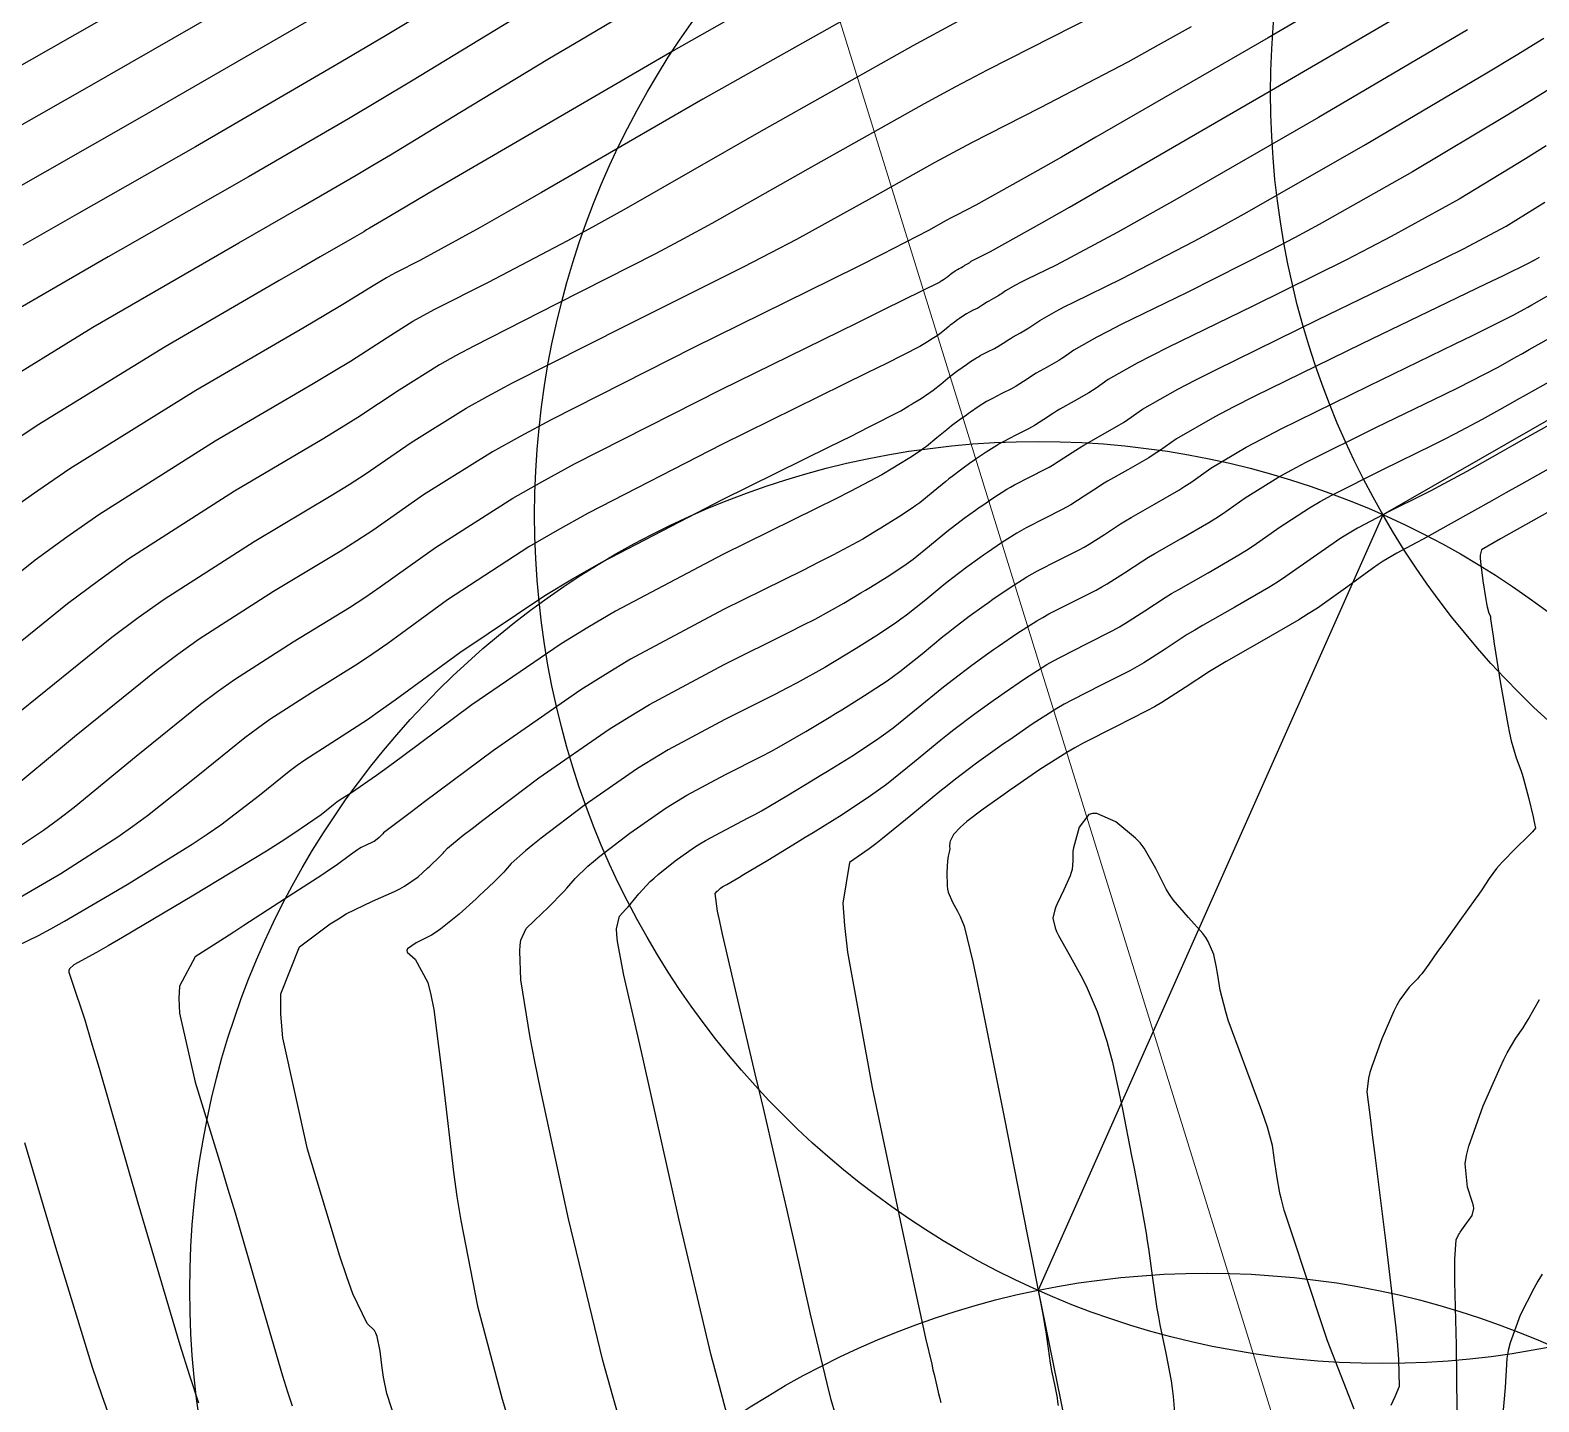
# Model space of a CAD drawing. Header units: metres. Extents: x 837117 to 838477, y 1189012 to 1191015.
# Drawn here: x 837608.5 to 837660.1, y 1190160.4 to 1190207.3 of the extents above; entities that cross this region are included whole.
import ezdxf

# ---------------------------------------------------------------- set-up
doc = ezdxf.new("R2010")
doc.units = ezdxf.units.M
doc.header["$LTSCALE"] = 0.3
for name, color, linetype in [('CIRCULOS', 60, 'Continuous'), ('COTAS 10', 1, 'Continuous'), ('COTAS INT', 252, 'Continuous'), ('LINEA_DE_CEROS', 61, 'Continuous')]:
    doc.layers.add(name, color=color, linetype=linetype)
doc.layers.add('Linea_Tendencia', color=51, linetype='Continuous', lineweight=20)

msp = doc.modelspace()

# ---------------------------------------------------------------- linework, layer by layer
at = {"layer": 'CIRCULOS'}
for centre in [(837679.945, 1190205.145), (837654.786, 1190190.722), (837642.999, 1190164.226), (837648.79, 1190135.81)]:
    msp.add_circle(centre, 29, dxfattribs=at)
at = {"layer": 'COTAS 10'}
for points, elevation in [([(837606.125, 1190204.889), (837611.641, 1190208.025)], 1670), ([(837607.128, 1190194.948), (837610.684, 1190197.131), (837614.134, 1190199.128), (837614.94, 1190199.593), (837615.68, 1190200.019), (837617.815, 1190201.24), (837619.686, 1190202.325), (837620.26, 1190202.666), (837620.859, 1190203.025), (837623.226, 1190204.466), (837626.297, 1190206.321), (837627.339, 1190206.94), (837628.465, 1190207.605)], 1680), ([(837607.95, 1190183.804), (837611.331, 1190186.538), (837612.233, 1190187.208), (837613.119, 1190187.841), (837616.196, 1190189.813), (837618.833, 1190191.382), (837619.442, 1190191.761), (837619.998, 1190192.115), (837621.57, 1190193.193), (837623.441, 1190194.364), (837624.185, 1190194.777), (837625.028, 1190195.229), (837628.89, 1190197.183), (837632.921, 1190199.196), (837633.871, 1190199.685), (837634.749, 1190200.145), (837637.319, 1190201.558), (837639.479, 1190202.772), (837640.099, 1190203.106), (837640.727, 1190203.439), (837643.075, 1190204.634), (837646.074, 1190206.204), (837647.113, 1190206.775), (837648.242, 1190207.404)], 1690), ([(837660.698, 1190205.402), (837659.855, 1190204.875), (837658.998, 1190204.348), (837655.79, 1190202.441), (837652.604, 1190200.646), (837651.761, 1190200.19), (837650.934, 1190199.753), (837648.093, 1190198.321), (837645.838, 1190197.219), (837645.382, 1190196.989), (837644.999, 1190196.792), (837644.223, 1190196.352), (837643.901, 1190196.125), (837643.804, 1190196.062), (837643.703, 1190195.999), (837643.31, 1190195.771), (837642.932, 1190195.557), (837642.841, 1190195.503), (837642.755, 1190195.451), (837642.496, 1190195.281), (837642.248, 1190195.122), (837642.17, 1190195.077), (837642.087, 1190195.031), (837641.755, 1190194.863), (837641.412, 1190194.69), (837641.324, 1190194.641), (837641.238, 1190194.591), (837640.952, 1190194.41), (837640.689, 1190194.229), (837640.619, 1190194.179), (837640.549, 1190194.13), (837640.304, 1190193.956), (837640.042, 1190193.757), (837639.961, 1190193.693), (837639.876, 1190193.625), (837639.539, 1190193.347), (837639.177, 1190193.058), (837639.076, 1190192.983), (837638.975, 1190192.911), (837638.609, 1190192.668), (837638.238, 1190192.439), (837638.032, 1190192.313), (837637.655, 1190192.084), (837636.592, 1190191.528), (837636.056, 1190191.259), (837635.414, 1190190.939), (837632.225, 1190189.368), (837628.552, 1190187.424), (837627.605, 1190186.87), (837626.69, 1190186.309), (837623.639, 1190184.224), (837621.274, 1190182.468), (837620.791, 1190182.115), (837620.382, 1190181.819), (837619.524, 1190181.228), (837619.139, 1190180.981), (837619.028, 1190180.902), (837618.915, 1190180.818), (837618.492, 1190180.476), (837617.56, 1190179.828), (837617.126, 1190179.551), (837616.615, 1190179.233), (837614.137, 1190177.73), (837611.698, 1190176.282), (837611.212, 1190175.998), (837610.809, 1190175.764), (837610.037, 1190175.342), (837609.881, 1190175.206), (837609.866, 1190175.153), (837609.863, 1190175.093), (837609.953, 1190174.822), (837610.405, 1190173.463), (837610.63, 1190172.718), (837610.898, 1190171.813), (837612.227, 1190167.21), (837613.659, 1190162.368), (837613.993, 1190161.312), (837614.299, 1190160.379)], 1700), ([(837632.372, 1190159.964), (837632.102, 1190160.945), (837631.822, 1190162.015), (837630.729, 1190166.619), (837629.735, 1190171.058), (837629.517, 1190172.024), (837629.325, 1190172.875), (837628.839, 1190174.998), (837628.62, 1190176.144), (837628.595, 1190176.38), (837628.586, 1190176.58), (837628.684, 1190177.007), (837628.908, 1190177.244), (837628.978, 1190177.323), (837629.053, 1190177.409), (837629.351, 1190177.772), (837629.737, 1190178.19), (837629.867, 1190178.312), (837630.006, 1190178.436), (837630.59, 1190178.904), (837631.251, 1190179.362), (837631.439, 1190179.48), (837631.63, 1190179.594), (837632.335, 1190179.972), (837633.09, 1190180.363), (837633.312, 1190180.484), (837633.539, 1190180.611), (837634.407, 1190181.12), (837635.305, 1190181.666), (837635.552, 1190181.817), (837635.798, 1190181.968), (837636.682, 1190182.512), (837637.556, 1190183.092), (837637.797, 1190183.265), (837638.038, 1190183.443), (837638.902, 1190184.133), (837639.705, 1190184.796), (837639.907, 1190184.958), (837640.1, 1190185.111), (837640.726, 1190185.584), (837641.309, 1190186.001), (837641.475, 1190186.118), (837641.644, 1190186.236), (837642.27, 1190186.668), (837642.954, 1190187.1), (837643.158, 1190187.218), (837643.369, 1190187.334), (837644.185, 1190187.748), (837644.978, 1190188.149), (837645.175, 1190188.258), (837645.362, 1190188.365), (837645.954, 1190188.745), (837646.572, 1190189.151), (837646.775, 1190189.275), (837646.992, 1190189.404), (837647.893, 1190189.914), (837648.831, 1190190.457), (837649.072, 1190190.607), (837649.304, 1190190.757), (837650.072, 1190191.299), (837651.192, 1190191.998), (837651.646, 1190192.246), (837652.162, 1190192.519), (837654.543, 1190193.704), (837656.88, 1190194.837), (837657.368, 1190195.077), (837657.787, 1190195.285), (837658.725, 1190195.769), (837659.339, 1190196.114), (837659.553, 1190196.234), (837659.786, 1190196.365), (837660.789, 1190196.928)], 1710), ([(837657.324, 1190160.139), (837657.304, 1190162.356), (837657.242, 1190164.51), (837657.237, 1190164.936), (837657.237, 1190165.288), (837657.284, 1190165.946), (837657.373, 1190166.12), (837657.4, 1190166.167), (837657.428, 1190166.213), (837657.537, 1190166.377), (837657.654, 1190166.536), (837657.687, 1190166.58), (837657.72, 1190166.623), (837657.84, 1190166.776), (837657.889, 1190167.018), (837657.876, 1190167.117), (837657.852, 1190167.23), (837657.673, 1190167.751), (837657.601, 1190168.55), (837657.645, 1190168.837), (837657.718, 1190169.152), (837658.21, 1190170.531), (837658.791, 1190171.837), (837658.919, 1190172.107), (837659.034, 1190172.338), (837659.328, 1190172.842), (837659.574, 1190173.195), (837659.658, 1190173.33), (837659.749, 1190173.481), (837660.134, 1190174.164)], 1720)]:
    msp.add_lwpolyline(points, dxfattribs=dict(at, elevation=elevation))
at = {"layer": 'COTAS INT'}
for points, elevation in [([(837656.9, 1190210.547), (837650.863, 1190207.023), (837644.976, 1190203.621), (837643.794, 1190202.944), (837642.807, 1190202.38), (837640.863, 1190201.3), (837640.204, 1190200.965), (837640.028, 1190200.872), (837639.854, 1190200.778), (837639.248, 1190200.437), (837637.66, 1190199.616), (837636.868, 1190199.22), (837635.922, 1190198.75), (837631.232, 1190196.441), (837626.353, 1190193.972), (837625.288, 1190193.401), (837624.348, 1190192.879), (837621.984, 1190191.399), (837620.253, 1190190.186), (837619.712, 1190189.832), (837619.143, 1190189.47), (837616.862, 1190188.096), (837614.323, 1190186.469), (837613.592, 1190185.947), (837612.848, 1190185.394), (837610.058, 1190183.138), (837607.542, 1190181.038)], 1692), ([(837637.732, 1190210.658), (837630.549, 1190206.591), (837624.512, 1190203.08), (837623.323, 1190202.387), (837622.344, 1190201.815), (837620.549, 1190200.76), (837620.146, 1190200.515), (837620.044, 1190200.454), (837619.947, 1190200.396), (837619.628, 1190200.211), (837618.46, 1190199.536), (837617.826, 1190199.169), (837617.058, 1190198.724), (837613.162, 1190196.466), (837608.782, 1190193.776), (837607.708, 1190193.059)], 1682), ([(837649.34, 1190210.029), (837641.251, 1190205.913), (837640.17, 1190205.341), (837639.104, 1190204.767), (837635.391, 1190202.679), (837631.838, 1190200.674), (837630.875, 1190200.151), (837629.921, 1190199.643), (837626.547, 1190197.926), (837623.703, 1190196.486), (837623.082, 1190196.154), (837622.534, 1190195.849), (837621.157, 1190194.986), (837619.743, 1190194.045), (837619.172, 1190193.69), (837618.523, 1190193.295), (837615.531, 1190191.53), (837611.915, 1190189.213), (837610.874, 1190188.469), (837609.814, 1190187.681), (837605.841, 1190184.469)], 1688), ([(837617.663, 1190209.44), (837610.562, 1190205.355), (837604.563, 1190201.951)], 1672), ([(837607.313, 1190178.826), (837608.994, 1190179.944), (837609.509, 1190180.325), (837610.046, 1190180.735), (837612.167, 1190182.473), (837614.365, 1190184.25), (837614.951, 1190184.685), (837615.527, 1190185.097), (837617.527, 1190186.379), (837619.452, 1190187.557), (837619.981, 1190187.902), (837620.509, 1190188.256), (837622.398, 1190189.605), (837625.037, 1190191.287), (837626.037, 1190191.852), (837627.154, 1190192.458), (837632.159, 1190195.005), (837636.809, 1190197.285), (837637.702, 1190197.723), (837638.423, 1190198.078), (837639.604, 1190198.662), (837639.667, 1190198.701), (837639.685, 1190198.712), (837639.702, 1190198.722), (837639.765, 1190198.761), (837639.827, 1190198.802), (837639.844, 1190198.814), (837639.861, 1190198.827), (837639.922, 1190198.876), (837639.979, 1190198.923), (837640.007, 1190198.945), (837640.051, 1190198.979), (837640.093, 1190199.008), (837640.105, 1190199.016), (837640.116, 1190199.025), (837640.161, 1190199.055), (837640.209, 1190199.086), (837640.224, 1190199.094), (837640.239, 1190199.103), (837640.296, 1190199.132), (837640.353, 1190199.16), (837640.367, 1190199.168), (837640.38, 1190199.176), (837640.422, 1190199.203), (837640.466, 1190199.231), (837640.48, 1190199.24), (837640.495, 1190199.249), (837640.559, 1190199.285), (837640.626, 1190199.324), (837640.643, 1190199.335), (837640.659, 1190199.345), (837640.714, 1190199.384), (837640.845, 1190199.458), (837640.909, 1190199.491), (837640.986, 1190199.53), (837641.367, 1190199.716), (837643.122, 1190200.697), (837644.065, 1190201.237), (837645.206, 1190201.893), (837650.978, 1190205.23), (837657.011, 1190208.758)], 1694), ([(837638.355, 1190208.756), (837631.533, 1190204.922), (837626.016, 1190201.731), (837624.882, 1190201.083), (837623.919, 1190200.536), (837621.862, 1190199.41), (837621.053, 1190199.001), (837620.877, 1190198.906), (837620.721, 1190198.819), (837620.329, 1190198.574), (837619.232, 1190197.903), (837618.632, 1190197.549), (837617.903, 1190197.121), (837614.2, 1190194.964), (837609.903, 1190192.295), (837608.8, 1190191.543), (837607.734, 1190190.786)], 1684), ([(837625.904, 1190208.172), (837621.572, 1190205.535), (837620.476, 1190204.879), (837619.425, 1190204.255), (837616.002, 1190202.269), (837612.901, 1190200.502), (837612.053, 1190200.016), (837611.21, 1190199.532), (837608.205, 1190197.797)], 1678), ([(837607.343, 1190201.468), (837612.375, 1190204.326), (837618.59, 1190207.921)], 1674), ([(837622.285, 1190208.045), (837620.692, 1190207.091), (837619.164, 1190206.184), (837614.189, 1190203.297), (837610.122, 1190200.985), (837609.167, 1190200.44), (837608.287, 1190199.936)], 1676), ([(837604.865, 1190186.105), (837608.717, 1190189.184), (837609.798, 1190189.973), (837610.885, 1190190.733), (837614.865, 1190193.247), (837618.213, 1190195.208), (837618.902, 1190195.619), (837619.488, 1190195.974), (837620.743, 1190196.78), (837621.627, 1190197.334), (837621.98, 1190197.53), (837622.378, 1190197.743), (837624.205, 1190198.668), (837626.92, 1190200.09), (837627.879, 1190200.617), (837628.927, 1190201.203), (837633.462, 1190203.8), (837638.73, 1190206.761), (837640.24, 1190207.576)], 1686), ([(837657.674, 1190207.288), (837652.582, 1190204.3), (837647.672, 1190201.477), (837646.63, 1190200.888), (837645.726, 1190200.382), (837643.609, 1190199.251), (837642.604, 1190198.76), (837642.4, 1190198.657), (837642.229, 1190198.569), (837641.883, 1190198.373), (837641.74, 1190198.272), (837641.696, 1190198.244), (837641.651, 1190198.216), (837641.476, 1190198.114), (837641.307, 1190198.019), (837641.267, 1190197.995), (837641.229, 1190197.971), (837641.113, 1190197.895), (837641.003, 1190197.824), (837640.968, 1190197.804), (837640.931, 1190197.784), (837640.782, 1190197.709), (837640.63, 1190197.632), (837640.552, 1190197.588), (837640.425, 1190197.507), (837640.307, 1190197.426), (837640.245, 1190197.382), (837640.136, 1190197.304), (837640.019, 1190197.216), (837639.983, 1190197.187), (837639.945, 1190197.157), (837639.795, 1190197.033), (837639.633, 1190196.904), (837639.543, 1190196.838), (837639.379, 1190196.73), (837639.214, 1190196.628), (837639.122, 1190196.572), (837638.954, 1190196.47), (837637.813, 1190195.895), (837637.153, 1190195.568), (837636.344, 1190195.17), (837632.181, 1190193.126), (837627.62, 1190190.78), (837626.56, 1190190.191), (837625.588, 1190189.628), (837622.812, 1190187.812), (837620.764, 1190186.327), (837620.251, 1190185.973), (837619.762, 1190185.644), (837618.193, 1190184.662), (837616.731, 1190183.725), (837616.31, 1190183.424), (837615.882, 1190183.106), (837614.275, 1190181.807), (837612.551, 1190180.433), (837612.048, 1190180.067), (837611.534, 1190179.707), (837609.588, 1190178.46), (837607.852, 1190177.447)], 1696), ([(837607.763, 1190175.833), (837608.826, 1190176.35), (837609.243, 1190176.577), (837609.715, 1190176.841), (837611.862, 1190178.095), (837614.075, 1190179.47), (837614.587, 1190179.809), (837615.055, 1190180.13), (837616.384, 1190181.141), (837617.399, 1190181.962), (837617.669, 1190182.163), (837617.935, 1190182.353), (837618.859, 1190182.945), (837620.072, 1190183.731), (837620.521, 1190184.044), (837621.019, 1190184.398), (837623.226, 1190186.018), (837626.139, 1190187.968), (837627.083, 1190188.531), (837628.086, 1190189.102), (837632.203, 1190191.247), (837635.879, 1190193.054), (837636.604, 1190193.414), (837637.202, 1190193.711), (837638.304, 1190194.277), (837638.577, 1190194.442), (837638.652, 1190194.488), (837638.726, 1190194.534), (837638.994, 1190194.699), (837639.259, 1190194.874), (837639.332, 1190194.927), (837639.405, 1190194.981), (837639.667, 1190195.19), (837639.91, 1190195.391), (837639.972, 1190195.44), (837640.03, 1190195.487), (837640.22, 1190195.63), (837640.397, 1190195.756), (837640.447, 1190195.792), (837640.498, 1190195.828), (837640.688, 1190195.959), (837640.895, 1190196.09), (837640.957, 1190196.125), (837641.021, 1190196.161), (837641.269, 1190196.286), (837641.509, 1190196.408), (837641.569, 1190196.44), (837641.625, 1190196.473), (837641.805, 1190196.588), (837641.992, 1190196.711), (837642.054, 1190196.749), (837642.12, 1190196.788), (837642.393, 1190196.943), (837642.677, 1190197.107), (837642.75, 1190197.153), (837642.82, 1190197.198), (837643.053, 1190197.363), (837643.614, 1190197.681), (837643.891, 1190197.823), (837644.221, 1190197.989), (837645.851, 1190198.786), (837648.33, 1190200.067), (837649.195, 1190200.539), (837650.138, 1190201.062), (837654.186, 1190203.371), (837658.336, 1190205.818), (837659.342, 1190206.428), (837660.287, 1190207.009)], 1698), ([(837660.367, 1190203.323), (837659.66, 1190202.879), (837657.394, 1190201.511), (837655.069, 1190200.231), (837654.326, 1190199.842), (837653.539, 1190199.438), (837650.334, 1190197.856), (837647.455, 1190196.449), (837646.872, 1190196.155), (837646.383, 1190195.903), (837645.393, 1190195.341), (837644.981, 1190195.051), (837644.857, 1190194.971), (837644.728, 1190194.891), (837644.226, 1190194.6), (837643.744, 1190194.327), (837643.627, 1190194.258), (837643.519, 1190194.191), (837643.188, 1190193.974), (837642.871, 1190193.77), (837642.771, 1190193.713), (837642.665, 1190193.655), (837642.241, 1190193.44), (837641.804, 1190193.219), (837641.691, 1190193.156), (837641.581, 1190193.093), (837641.216, 1190192.862), (837640.88, 1190192.63), (837640.79, 1190192.567), (837640.701, 1190192.504), (837640.389, 1190192.281), (837640.054, 1190192.028), (837639.95, 1190191.946), (837639.842, 1190191.86), (837639.412, 1190191.504), (837638.949, 1190191.135), (837638.821, 1190191.039), (837638.692, 1190190.947), (837638.223, 1190190.637), (837637.75, 1190190.345), (837637.619, 1190190.264), (837637.486, 1190190.183), (837637.005, 1190189.891), (837635.981, 1190189.345), (837635.507, 1190189.104), (837634.95, 1190188.824), (837632.247, 1190187.489), (837629.067, 1190185.784), (837628.209, 1190185.27), (837627.361, 1190184.739), (837624.378, 1190182.673), (837622.025, 1190180.912), (837621.575, 1190180.574), (837621.211, 1190180.301), (837620.622, 1190179.852), (837620.598, 1190179.823), (837620.59, 1190179.815), (837620.582, 1190179.806), (837620.549, 1190179.773), (837620.504, 1190179.731), (837620.489, 1190179.716), (837620.472, 1190179.701), (837620.399, 1190179.636), (837620.297, 1190179.563), (837620.261, 1190179.543), (837620.222, 1190179.523), (837620.054, 1190179.451), (837619.853, 1190179.353), (837619.794, 1190179.316), (837619.732, 1190179.276), (837619.494, 1190179.099), (837618.997, 1190178.743), (837618.771, 1190178.591), (837618.508, 1190178.415), (837617.24, 1190177.585), (837615.849, 1190176.686), (837615.507, 1190176.466), (837615.185, 1190176.259), (837614.18, 1190175.619), (837613.644, 1190174.622), (837613.618, 1190174.191), (837613.644, 1190173.693), (837614.182, 1190171.334), (837615.061, 1190168.489), (837615.303, 1190167.685), (837615.545, 1190166.873), (837616.415, 1190163.881), (837617.172, 1190161.306), (837617.343, 1190160.757), (837617.496, 1190160.28)], 1702), ([(837621.227, 1190159.192), (837620.73, 1190160.701), (837620.621, 1190161.257), (837620.596, 1190161.414), (837620.572, 1190161.571), (837620.506, 1190162.15), (837620.406, 1190162.65), (837620.362, 1190162.759), (837620.311, 1190162.855), (837620.067, 1190163.093), (837619.576, 1190164.101), (837619.369, 1190164.681), (837619.132, 1190165.393), (837618.017, 1190169.052), (837617.175, 1190172.857), (837617.109, 1190173.66), (837617.116, 1190174.355), (837617.747, 1190175.96), (837618.802, 1190176.745), (837619.077, 1190176.923), (837619.343, 1190177.084), (837620.244, 1190177.523), (837621.001, 1190177.85), (837621.177, 1190177.94), (837621.338, 1190178.031), (837621.8, 1190178.357), (837622.127, 1190178.651), (837622.203, 1190178.72), (837622.273, 1190178.785), (837622.475, 1190178.976), (837622.623, 1190179.127), (837622.66, 1190179.166), (837622.695, 1190179.204), (837622.804, 1190179.332), (837623.342, 1190179.773), (837623.648, 1190180.009), (837624.02, 1190180.293), (837625.931, 1190181.731), (837628.334, 1190183.395), (837629.017, 1190183.823), (837629.708, 1190184.236), (837632.269, 1190185.61), (837634.485, 1190186.709), (837634.958, 1190186.949), (837635.371, 1190187.161), (837636.356, 1190187.698), (837636.941, 1190188.054), (837637.102, 1190188.152), (837637.262, 1190188.251), (837637.838, 1190188.605), (837638.408, 1190188.983), (837638.565, 1190189.096), (837638.721, 1190189.212), (837639.284, 1190189.661), (837639.808, 1190190.094), (837639.939, 1190190.199), (837640.065, 1190190.299), (837640.473, 1190190.607), (837640.853, 1190190.878), (837640.961, 1190190.955), (837641.071, 1190191.032), (837641.479, 1190191.314), (837641.925, 1190191.595), (837642.058, 1190191.672), (837642.195, 1190191.748), (837642.727, 1190192.017), (837643.244, 1190192.278), (837643.372, 1190192.349), (837643.494, 1190192.419), (837643.879, 1190192.666), (837644.282, 1190192.931), (837644.414, 1190193.012), (837644.556, 1190193.096), (837645.143, 1190193.428), (837645.754, 1190193.782), (837645.911, 1190193.88), (837646.062, 1190193.978), (837646.563, 1190194.331), (837647.768, 1190195.015), (837648.363, 1190195.321), (837649.072, 1190195.678), (837652.576, 1190197.391), (837656.143, 1190199.123), (837656.891, 1190199.493), (837657.535, 1190199.815), (837658.998, 1190200.581), (837660.322, 1190201.409)], 1704), ([(837660.125, 1190199.515), (837659.966, 1190199.426), (837659.929, 1190199.405), (837659.896, 1190199.386), (837659.799, 1190199.332), (837658.873, 1190198.881), (837658.316, 1190198.612), (837657.63, 1190198.281), (837654.066, 1190196.564), (837650.411, 1190194.774), (837649.666, 1190194.397), (837649.037, 1190194.071), (837647.733, 1190193.32), (837647.143, 1190192.904), (837646.964, 1190192.789), (837646.78, 1190192.674), (837646.06, 1190192.257), (837645.368, 1190191.866), (837645.201, 1190191.766), (837645.045, 1190191.671), (837644.571, 1190191.359), (837644.116, 1190191.068), (837643.973, 1190190.985), (837643.822, 1190190.902), (837643.213, 1190190.594), (837642.586, 1190190.277), (837642.424, 1190190.187), (837642.268, 1190190.097), (837641.743, 1190189.765), (837641.262, 1190189.433), (837641.132, 1190189.342), (837641.005, 1190189.252), (837640.557, 1190188.933), (837640.077, 1190188.57), (837639.929, 1190188.452), (837639.773, 1190188.328), (837639.157, 1190187.818), (837638.494, 1190187.289), (837638.309, 1190187.152), (837638.124, 1190187.019), (837637.452, 1190186.574), (837636.774, 1190186.156), (837636.396, 1190185.924), (837635.706, 1190185.505), (837634.76, 1190184.978), (837634.409, 1190184.794), (837634.02, 1190184.593), (837632.291, 1190183.73), (837630.349, 1190182.689), (837629.824, 1190182.375), (837629.306, 1190182.051), (837627.484, 1190180.789), (837626.015, 1190179.674), (837625.721, 1190179.443), (837625.474, 1190179.246), (837624.986, 1190178.812), (837624.792, 1190178.584), (837624.73, 1190178.516), (837624.665, 1190178.447), (837624.401, 1190178.179), (837624.042, 1190177.839), (837623.917, 1190177.725), (837623.782, 1190177.601), (837623.201, 1190177.079), (837622.579, 1190176.576), (837622.418, 1190176.463), (837622.262, 1190176.362), (837621.739, 1190176.097), (837621.435, 1190175.896), (837621.417, 1190175.837), (837621.427, 1190175.775), (837621.706, 1190175.54), (837622.135, 1190174.739), (837622.241, 1190174.321), (837622.342, 1190173.818), (837622.658, 1190171.297), (837623.009, 1190168.258), (837623.131, 1190167.43), (837623.264, 1190166.608), (837623.837, 1190163.685), (837624.675, 1190160.507), (837624.975, 1190159.524)], 1706), ([(837628.787, 1190159.463), (837628.454, 1190160.614), (837628.123, 1190161.822), (837626.945, 1190166.668), (837625.986, 1190171.097), (837625.794, 1190172.042), (837625.633, 1190172.866), (837625.32, 1190174.828), (837625.282, 1190175.809), (837625.295, 1190176.015), (837625.319, 1190176.192), (837625.492, 1190176.593), (837625.766, 1190176.844), (837625.854, 1190176.927), (837625.947, 1190177.015), (837626.326, 1190177.382), (837626.707, 1190177.767), (837626.8, 1190177.867), (837626.889, 1190177.964), (837627.169, 1190178.292), (837627.606, 1190178.718), (837627.794, 1190178.878), (837628.011, 1190179.055), (837629.037, 1190179.846), (837630.279, 1190180.707), (837630.632, 1190180.928), (837630.989, 1190181.141), (837632.313, 1190181.851), (837633.555, 1190182.478), (837633.861, 1190182.639), (837634.15, 1190182.795), (837635.056, 1190183.313), (837635.85, 1190183.795), (837636.069, 1190183.929), (837636.286, 1190184.062), (837637.067, 1190184.543), (837637.84, 1190185.055), (837638.053, 1190185.208), (837638.266, 1190185.366), (837639.029, 1190185.976), (837639.739, 1190186.562), (837639.918, 1190186.705), (837640.089, 1190186.84), (837640.642, 1190187.258), (837641.157, 1190187.626), (837641.304, 1190187.73), (837641.453, 1190187.834), (837642.007, 1190188.217), (837642.611, 1190188.599), (837642.791, 1190188.702), (837642.978, 1190188.805), (837643.699, 1190189.171), (837644.4, 1190189.525), (837644.574, 1190189.621), (837644.739, 1190189.716), (837645.262, 1190190.052), (837645.808, 1190190.411), (837645.988, 1190190.521), (837646.18, 1190190.635), (837646.977, 1190191.086), (837647.805, 1190191.565), (837648.018, 1190191.698), (837648.223, 1190191.831), (837648.902, 1190192.31), (837650.115, 1190193.034), (837650.656, 1190193.321), (837651.286, 1190193.646), (837654.305, 1190195.134), (837657.255, 1190196.559), (837657.842, 1190196.845), (837658.33, 1190197.083), (837659.262, 1190197.55), (837659.617, 1190197.75), (837659.741, 1190197.82), (837659.876, 1190197.896), (837660.457, 1190198.222)], 1708), ([(837636.066, 1190159.982), (837635.927, 1190160.487), (837635.783, 1190161.039), (837635.219, 1190163.414), (837634.671, 1190165.854), (837634.536, 1190166.447), (837634.41, 1190167.004), (837634.014, 1190168.717), (837633.607, 1190170.45), (837633.472, 1190171.019), (837633.327, 1190171.627), (837632.727, 1190174.147), (837632.207, 1190176.392), (837632.113, 1190176.827), (837632.041, 1190177.181), (837631.962, 1190177.787), (837632.027, 1190177.861), (837632.047, 1190177.88), (837632.066, 1190177.899), (837632.143, 1190177.962), (837632.224, 1190178.018), (837632.247, 1190178.033), (837632.27, 1190178.047), (837632.357, 1190178.093), (837632.625, 1190178.247), (837632.763, 1190178.329), (837632.929, 1190178.428), (837633.757, 1190178.927), (837634.76, 1190179.536), (837635.036, 1190179.705), (837635.31, 1190179.873), (837636.296, 1190180.481), (837637.273, 1190181.128), (837637.541, 1190181.321), (837637.81, 1190181.52), (837638.774, 1190182.29), (837639.67, 1190183.031), (837639.896, 1190183.211), (837640.112, 1190183.382), (837640.81, 1190183.91), (837641.461, 1190184.375), (837641.646, 1190184.505), (837641.835, 1190184.637), (837642.534, 1190185.12), (837643.297, 1190185.602), (837643.525, 1190185.733), (837643.76, 1190185.863), (837644.671, 1190186.325), (837645.556, 1190186.773), (837645.776, 1190186.894), (837645.985, 1190187.014), (837646.645, 1190187.437), (837647.335, 1190187.891), (837647.562, 1190188.029), (837647.804, 1190188.174), (837648.81, 1190188.743), (837649.857, 1190189.349), (837650.125, 1190189.516), (837650.384, 1190189.684), (837651.242, 1190190.289), (837652.27, 1190190.961), (837652.636, 1190191.171), (837653.037, 1190191.392), (837654.781, 1190192.274), (837656.505, 1190193.116), (837656.893, 1190193.31), (837657.244, 1190193.487), (837658.188, 1190193.987), (837659.06, 1190194.478), (837659.365, 1190194.649), (837659.696, 1190194.835), (837661.122, 1190195.635)], 1712), ([(837661.454, 1190194.342), (837659.606, 1190193.305), (837659.176, 1190193.063), (837658.782, 1190192.842), (837657.651, 1190192.206), (837656.701, 1190191.689), (837656.419, 1190191.542), (837656.13, 1190191.394), (837655.019, 1190190.845), (837653.913, 1190190.264), (837653.626, 1190190.096), (837653.347, 1190189.924), (837652.412, 1190189.278), (837651.465, 1190188.611), (837651.179, 1190188.426), (837650.883, 1190188.24), (837649.727, 1190187.571), (837648.616, 1190186.943), (837648.349, 1190186.784), (837648.098, 1190186.631), (837647.337, 1190186.13), (837646.607, 1190185.663), (837646.377, 1190185.53), (837646.135, 1190185.396), (837645.157, 1190184.902), (837644.151, 1190184.392), (837643.892, 1190184.249), (837643.64, 1190184.104), (837642.798, 1190183.572), (837642.025, 1190183.038), (837641.818, 1190182.893), (837641.613, 1190182.749), (837640.895, 1190182.235), (837640.124, 1190181.653), (837639.885, 1190181.464), (837639.636, 1190181.265), (837638.646, 1190180.447), (837637.68, 1190179.658), (837637.446, 1190179.476), (837637.226, 1190179.311), (837636.552, 1190178.847), (837636.318, 1190177.449), (837636.375, 1190176.694), (837636.486, 1190175.781), (837637.326, 1190171.154), (837638.328, 1190166.393), (837638.54, 1190165.395), (837638.724, 1190164.535), (837639.152, 1190162.586), (837639.359, 1190161.7), (837639.403, 1190161.511), (837639.442, 1190161.345), (837639.535, 1190160.95), (837639.585, 1190160.742), (837639.596, 1190160.694), (837639.607, 1190160.651), (837639.635, 1190160.532), (837639.659, 1190160.427), (837639.667, 1190160.393)], 1714), ([(837661.787, 1190193.048), (837659.516, 1190191.774), (837658.988, 1190191.478), (837658.503, 1190191.205), (837657.115, 1190190.424), (837656.158, 1190189.891), (837655.945, 1190189.775), (837655.755, 1190189.672), (837655.258, 1190189.415), (837654.788, 1190189.137), (837654.616, 1190189.021), (837654.425, 1190188.888), (837653.582, 1190188.268), (837652.545, 1190187.537), (837652.232, 1190187.335), (837651.908, 1190187.132), (837650.644, 1190186.4), (837649.429, 1190185.712), (837649.136, 1190185.538), (837648.861, 1190185.371), (837648.028, 1190184.823), (837647.23, 1190184.311), (837646.978, 1190184.166), (837646.713, 1190184.02), (837645.643, 1190183.479), (837644.543, 1190182.921), (837644.258, 1190182.764), (837643.983, 1190182.606), (837643.061, 1190182.023), (837642.238, 1190181.455), (837642.024, 1190181.306), (837641.816, 1190181.16), (837641.117, 1190180.661), (837640.562, 1190180.238), (837640.445, 1190180.14), (837640.344, 1190180.051), (837640.11, 1190179.795), (837640.009, 1190179.612), (837639.991, 1190179.568), (837639.978, 1190179.527), (837639.966, 1190179.403), (837639.975, 1190179.307), (837639.974, 1190179.284), (837639.972, 1190179.262), (837639.951, 1190179.195), (837639.921, 1190179.054), (837639.913, 1190178.984), (837639.904, 1190178.902), (837639.873, 1190178.498), (837639.883, 1190178.046), (837639.901, 1190177.933), (837639.925, 1190177.827), (837640.066, 1190177.489), (837640.24, 1190177.179), (837640.284, 1190177.09), (837640.328, 1190177), (837640.472, 1190176.666), (837640.766, 1190175.447), (837640.903, 1190174.801), (837641.065, 1190174.019), (837641.852, 1190170.08), (837642.627, 1190166.129), (837642.782, 1190165.34), (837642.91, 1190164.683), (837643.157, 1190163.413), (837643.232, 1190162.986), (837643.252, 1190162.861), (837643.271, 1190162.732), (837643.338, 1190162.241), (837643.411, 1190161.74), (837643.434, 1190161.606), (837643.458, 1190161.472), (837643.557, 1190161.005), (837643.646, 1190160.546), (837643.665, 1190160.419), (837643.681, 1190160.29)], 1716), ([(837662.119, 1190191.755), (837658.807, 1190189.897), (837658.151, 1190189.529), (837658.111, 1190189.34), (837658.114, 1190189.236), (837658.122, 1190189.11), (837658.201, 1190188.471), (837658.305, 1190187.823), (837658.328, 1190187.693), (837658.35, 1190187.583), (837658.41, 1190187.363), (837658.446, 1190187.284), (837658.453, 1190187.263), (837658.458, 1190187.242), (837658.465, 1190187.172), (837658.515, 1190186.791), (837658.548, 1190186.575), (837658.589, 1190186.311), (837658.804, 1190184.957), (837659.05, 1190183.552), (837659.11, 1190183.256), (837659.167, 1190183.001), (837659.343, 1190182.413), (837659.502, 1190182.001), (837659.548, 1190181.857), (837659.595, 1190181.699), (837659.772, 1190181.019), (837659.919, 1190180.398), (837659.947, 1190180.278), (837659.97, 1190180.18), (837660.005, 1190180.013), (837659.901, 1190179.895), (837659.835, 1190179.828), (837659.753, 1190179.746), (837659.323, 1190179.328), (837658.859, 1190178.856), (837658.756, 1190178.741), (837658.663, 1190178.633), (837658.419, 1190178.3), (837658.16, 1190177.905), (837658.058, 1190177.757), (837657.943, 1190177.593), (837657.419, 1190176.864), (837656.885, 1190176.125), (837656.763, 1190175.955), (837656.653, 1190175.8), (837656.351, 1190175.365), (837656.111, 1190175.039), (837656.039, 1190174.954), (837655.966, 1190174.87), (837655.684, 1190174.584), (837655.362, 1190174.148), (837655.262, 1190173.969), (837655.159, 1190173.766), (837654.749, 1190172.823), (837654.404, 1190171.872), (837654.341, 1190171.663), (837654.293, 1190171.478), (837654.235, 1190171.006), (837654.354, 1190170.035), (837654.416, 1190169.535), (837654.491, 1190168.934), (837654.868, 1190165.932), (837655.22, 1190162.944), (837655.279, 1190162.352), (837655.322, 1190161.862), (837655.34, 1190160.944), (837655.19, 1190160.582), (837655.127, 1190160.442), (837655.055, 1190160.285)], 1718), ([(837653.799, 1190160.16), (837652.889, 1190162.497), (837652.034, 1190165.071), (837651.86, 1190165.596), (837651.714, 1190166.04), (837651.414, 1190166.965), (837651.303, 1190167.375), (837651.275, 1190167.494), (837651.25, 1190167.615), (837651.169, 1190168.071), (837651.101, 1190168.526), (837651.083, 1190168.646), (837651.066, 1190168.764), (837651.007, 1190169.168), (837650.838, 1190169.798), (837650.751, 1190170.057), (837650.647, 1190170.354), (837650.129, 1190171.736), (837649.606, 1190173.145), (837649.499, 1190173.459), (837649.409, 1190173.741), (837649.222, 1190174.483), (837649.14, 1190174.99), (837649.117, 1190175.123), (837649.092, 1190175.253), (837649.001, 1190175.695), (837648.811, 1190176.147), (837648.725, 1190176.282), (837648.624, 1190176.422), (837648.139, 1190176.966), (837647.614, 1190177.571), (837647.488, 1190177.75), (837647.37, 1190177.934), (837647.016, 1190178.639), (837646.625, 1190179.333), (837646.485, 1190179.509), (837646.331, 1190179.678), (837645.659, 1190180.234), (837645.003, 1190180.517), (837644.859, 1190180.514), (837644.731, 1190180.477), (837644.406, 1190180.049), (837644.238, 1190179.474), (837644.21, 1190179.343), (837644.189, 1190179.225), (837644.179, 1190178.901), (837644.158, 1190178.601), (837644.13, 1190178.497), (837644.092, 1190178.385), (837643.877, 1190177.907), (837643.652, 1190177.432), (837643.607, 1190177.322), (837643.571, 1190177.222), (837643.505, 1190176.936), (837643.579, 1190176.613), (837643.631, 1190176.489), (837643.696, 1190176.35), (837644.046, 1190175.724), (837644.463, 1190174.981), (837644.57, 1190174.769), (837644.674, 1190174.554), (837645.02, 1190173.751), (837645.35, 1190172.74), (837645.443, 1190172.393), (837645.537, 1190172.017), (837645.882, 1190170.42), (837646.195, 1190168.818), (837646.269, 1190168.44), (837646.337, 1190168.091), (837646.534, 1190167.064), (837646.689, 1190166.18), (837646.73, 1190165.921), (837646.77, 1190165.654), (837646.909, 1190164.638), (837647.059, 1190163.602), (837647.107, 1190163.323), (837647.157, 1190163.047), (837647.36, 1190162.08), (837647.545, 1190161.131), (837647.584, 1190160.866), (837647.618, 1190160.601), (837647.694, 1190159.635)], 1718), ([(837611.32, 1190159.716), (837610.998, 1190160.625), (837610.671, 1190161.592), (837609.454, 1190165.575), (837608.356, 1190169.266)], 1698), ([(837660.227, 1190164.78), (837660.08, 1190164.536), (837659.938, 1190164.289), (837659.472, 1190163.376), (837659.132, 1190162.431), (837659.07, 1190162.164), (837659.023, 1190161.895), (837658.968, 1190160.902), (837658.875, 1190159.884)], 1722)]:
    msp.add_lwpolyline(points, dxfattribs=dict(at, elevation=elevation))
at = {"layer": 'LINEA_DE_CEROS'}
msp.add_lwpolyline([(837679.945, 1190205.145), (837654.786, 1190190.722), (837642.999, 1190164.226), (837648.79, 1190135.81), (837659.999, 1190109.064), (837671.564, 1190082.47)], dxfattribs=at)
at = {"layer": 'Linea_Tendencia'}
msp.add_lwpolyline([(838041.852, 1190952.651), (838165.343, 1190589.154), (838075.416, 1190256.306), (838109.489, 1190042.064), (837622.868, 1190250.641), (837754.279, 1189827.032), (837723.495, 1189335.311)], dxfattribs=at)

doc.saveas('drawing.dxf')
